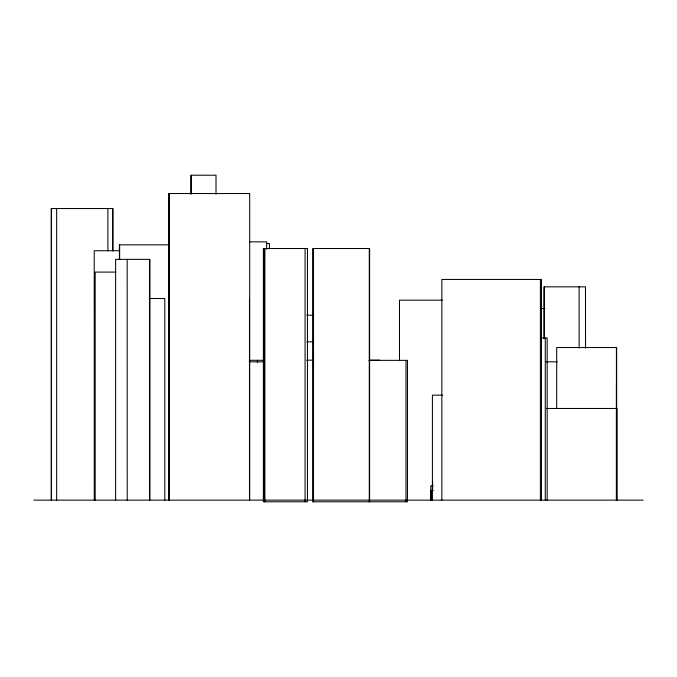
<?xml version="1.0" encoding="UTF-8"?>
<svg xmlns="http://www.w3.org/2000/svg" width="677" height="677" viewBox="0 0 677 677"><rect width="100%" height="100%" fill="white"/><g stroke="black" fill="none" stroke-linecap="round" stroke-linejoin="round"><path stroke-width="1.02" d="M191.083 175.208L191.083 194.189L191.058 175.208L216.014 175.208L216.014 194.189M249.821 241.858L266.653 241.858L266.653 249.238M266.298 243.525L269.429 243.525L269.429 248.797M169.343 244.837L119.406 244.837L119.406 259.604M119.482 250.735L94.23 250.735L94.281 500.134M115.911 272.095L95.169 272.095L95.169 500.134M149.194 298.506L164.799 298.506L164.799 500.134M442.411 300.173L399.481 300.173L399.481 360.164M540.821 308.509L544.985 308.509M306.732 315.169L312.952 315.169M541.05 337.967L547.16 337.967L547.16 500.134M306.774 341.834L312.994 341.834M306.503 360.164L313.172 360.164M369.261 360.164L379.687 360.164M249.331 360.282L263.531 360.282M368.99 360.359L407.461 360.359L407.461 501.792L312.596 501.792L312.596 248.518L369.6 248.518L369.6 501.792M249.229 361.831L263.928 361.831M546.187 361.831L557.306 361.831M442.69 395.156L432.408 395.156L432.408 500.134M546.644 408.468L616.992 408.468L616.992 500.134M433.272 485.798L430.784 485.798L430.784 500.134M433.331 490.47L431.283 490.47L431.283 500.134M33.85 500.134L643.15 500.134M616.654 500.134L616.654 347.529L556.706 347.529L556.706 408.57M616.459 383.36L616.451 500.134M616.417 347.529L616.417 500.134M585.537 348.088L585.487 286.845L544.088 286.845L544.088 338.585M579.097 286.845L579.131 348.088M545.273 337.967L545.273 500.134M544.24 286.845L544.24 338.585M541.465 500.134L541.465 279.449L441.844 279.449L441.844 500.134M540.39 279.449L540.39 500.134M432.569 481.135L432.569 490.63M432.349 485.798L432.349 490.918M430.851 490.47L430.851 500.134M405.988 360.359L405.988 501.792M369.278 248.518L369.278 501.792M313.527 248.518L313.527 501.792M305.082 248.518L305.082 501.792M264.893 248.518L264.893 501.792M264.309 248.518L264.309 501.792M257.438 360.282L257.455 362.381M249.695 500.134L249.686 193.529L168.725 193.529L168.725 500.134M249.483 298.506L249.483 500.134M169.233 193.529L169.233 500.134M149.795 500.134L149.795 259.367L115.615 259.367L115.615 500.134M149.651 259.367L149.651 500.134M127.174 259.367L127.208 500.134M119.651 244.837L119.651 259.604M112.873 250.795L112.873 208.533L51.181 208.533L51.181 500.134M112.737 208.533L112.737 250.795M107.888 208.533L107.888 250.795M56.656 208.533L56.656 500.134M51.503 208.533L51.503 500.134M307.468 248.518L263.37 248.518L263.37 501.792L307.468 501.792L307.46 248.518"/></g></svg>
